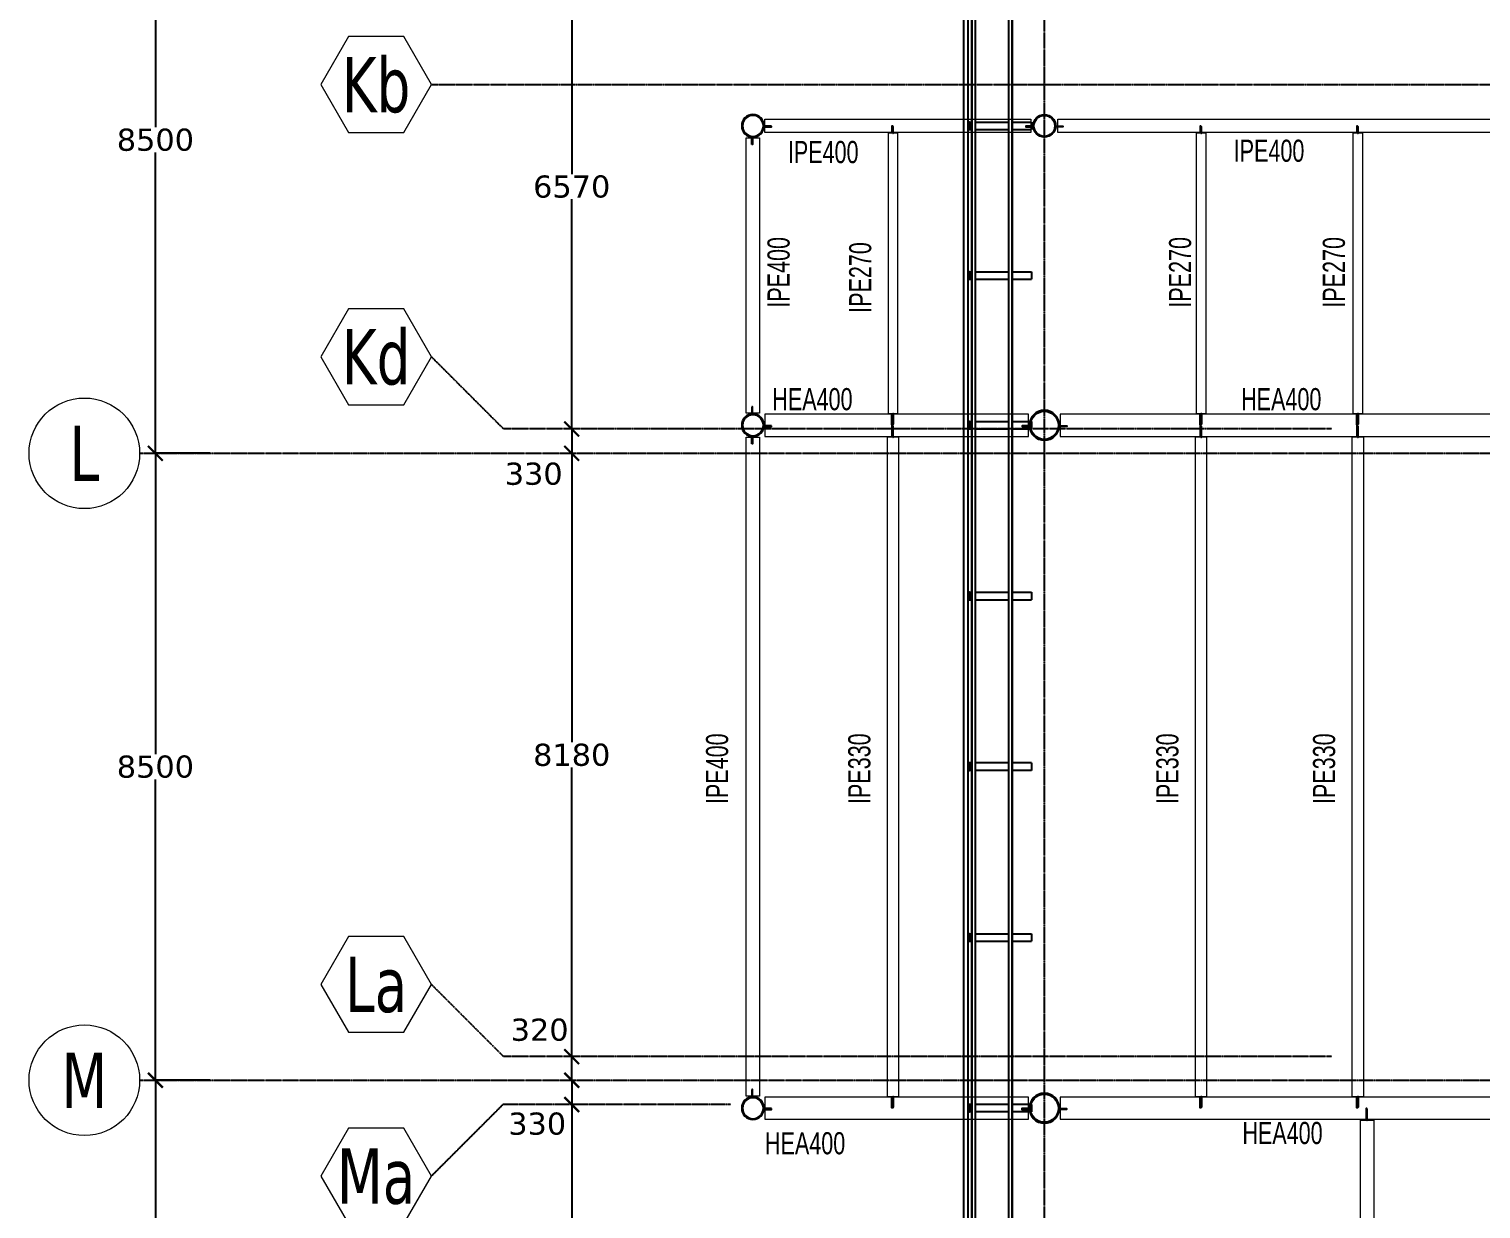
# Model space of a CAD drawing. Header units: millimetres. Extents: x -13767 to 81767, y -11242 to 31862.
# Drawn here: x -13767 to 5920, y 6755 to 22753 of the extents above; entities that cross this region are included whole.
import ezdxf
from ezdxf.enums import TextEntityAlignment as Align

# ---------------------------------------------------------------- set-up
doc = ezdxf.new("R2010")
doc.units = ezdxf.units.MM
doc.header["$LTSCALE"] = 0.95
doc.linetypes.add('DXK_LINE_DOT3', pattern=[5.918699999999999, 2.979, -0.9799, 0.9799, -0.9799])
for name, color, linetype, lineweight in [('0-1', 250, 'Continuous', 5), ('E_B_PLACA-1', 10, 'Continuous', 25), ('E_B_PLACA-2', 31, 'Continuous', 25), ('E_COLUMNAS-2', 1, 'Continuous', 25), ('E_TEXTO', 3, 'Continuous', 9), ('E_VIGAS-1', 6, 'Continuous', 25), ('E_VIGAS-2', 10, 'Continuous', 25), ('HCB_EJES', 1, 'DXK_LINE_DOT3', 9), ('HCB_VIGAS', 4, 'Continuous', 15)]:
    doc.layers.add(name, color=color, linetype=linetype, lineweight=lineweight)
for name, color, linetype in [('COTAS', 8, 'Continuous'), ('HCB-EJES', 1, 'Continuous'), ('HCB-ROTULOS', 2, 'Continuous'), ('P-PLATINA', 6, 'Continuous')]:
    doc.layers.add(name, color=color, linetype=linetype)
doc.styles.add('Arial Narrow_2', font='', dxfattribs={"width": 0.85, "height": 0.2999999999999996})
doc.styles.add('VERDANA', font='verdana.ttf')
doc.styles.get('Arial Narrow_2').set_extended_font_data('Arial Narrow')
doc.dimstyles.new('1.125', dxfattribs={"dimscale": 0, "dimtxt": 300, "dimasz": 200, "dimexe": 4, "dimexo": 4, "dimgap": 15, "dimtad": 0, "dimdec": 0, "dimzin": 4, "dimdsep": 46, "dimtxsty": 'VERDANA', "dimblk": 'ARCHTICK', "dimcen": -10, "dimclrd": 256, "dimclrt": 3, "dimadec": 0, "dimazin": 0, "dimtfac": 1, "dimtdec": 0, "dimtmove": 2, "dimatfit": 0, "dimldrblk": 'OBLIQUE', "dimfxl": 0.05, "dimtolj": 1, "dimtzin": 0, "dimarcsym": 0})

# ---------------------------------------------------------------- blocks, each defined once
blk = doc.blocks.new('EST_SFM_VIGA-METALICA-SECCION-C - EST_SFM_VIGA-METALICA-UPN160-1608507-_26_00m_N_E_-NIVEL-7 DOC')
at = {"layer": 'E_VIGAS-1'}
for p, q in [((14.5275185193736, 0.0471000000000002), (-14.39431929347185, 0.0471000000000002)), ((-14.39890507990811, -0.01789999999999979), (14.53210430581119, -0.01789999999999979))]:
    blk.add_line(p, q, dxfattribs=at)
blk = doc.blocks.new('EST_SFM_VIGA-METALICA-SECCION-C - EST_SFM_VIGA-METALICA-UPN100-1529678-_26_00m_N_E_-NIVEL-7 DOC')
at = {"layer": 'E_VIGAS-2'}
for p, q in [((13.3740918591338, 0.01789999999999978), (-13.42248402160992, 0.01789999999999978)), ((-13.50423503517393, -0.03210000000000023), (13.4558428726978, -0.03210000000000023))]:
    blk.add_line(p, q, dxfattribs=at)
blk = doc.blocks.new('DCTIB_CNI_EST_MOD-1A-FAC_0001_rvt-1-_26_00m_N_E_-NIVEL-7 DOC')
at = {"layer": 'E_B_PLACA-1'}
for p, q in [((-75.1474631419417, 138.994870851139), (-75.14746314194166, 167.8299693295482)), ((-74.5974458537257, 166.8107080307156), (-74.59744585372566, 140.0141321499718))]:
    blk.add_line(p, q, dxfattribs=at)
at = {"layer": 'E_B_PLACA-2'}
for p, q in [((-75.14746314194166, 167.8299693295482), (-75.1474631419417, 138.994870851139)), ((-74.59744585372566, 140.0141321499718), (-74.5974458537257, 166.8107080307156))]:
    blk.add_line(p, q, dxfattribs=at)
at = {"layer": 'E_VIGAS-1'}
for p, q in [((-75.1766051160867, 162.152486097634), (-75.19539675311844, 162.152486097634)), ((-75.19539675311844, 162.052486097634), (-75.1766051160867, 162.052486097634)), ((-75.19533844603647, 162.105286097634), (-75.18149675311845, 162.105286097634)), ((-75.18149675311845, 162.099686097634), (-75.19533844603646, 162.099686097634)), ((-75.18149675311852, 162.1052860976341), (-75.1763825390562, 162.1052860976341)), ((-75.17646347615823, 162.0996860976341), (-75.18149675311852, 162.0996860976341)), ((-75.18132876977934, 162.105286097634), (-75.17630702160608, 162.105286097634)), ((-75.17636611611667, 162.099686097634), (-75.18132876977934, 162.099686097634)), ((-75.17651759707125, 162.105286097634), (-75.18131159429441, 162.105286097634)), ((-75.18131159429441, 162.099686097634), (-75.17651759707125, 162.099686097634)), ((-75.1766051160867, 162.115086097634), (-75.1766051160867, 162.152486097634)), ((-75.1766051160867, 162.152486097634), (-75.17539675311845, 162.152486097634)), ((-75.1766051160867, 162.052486097634), (-75.1766051160867, 162.089886097634)), ((-75.17539675311845, 162.052486097634), (-75.1766051160867, 162.052486097634)), ((-75.17539675311852, 162.0524860976341), (-75.17539675311852, 162.1524860976341)), ((-75.17539675311845, 162.152486097634), (-75.14746314194167, 162.152486097634)), ((-75.17539675311845, 162.152486097634), (-75.17539675311845, 162.0524860976339)), ((-75.17539675311845, 162.052486097634), (-75.14746314194167, 162.052486097634)), ((-74.59744585372569, 162.152486097634), (-74.33491528286116, 162.152486097634)), ((-74.59744585372569, 162.052486097634), (-74.33491528286116, 162.052486097634)), ((-74.33491528286116, 162.152486097634), (-74.33491528286116, 162.052486097634)), ((-75.1766051160867, 160.12251910128), (-75.19539675311844, 160.12251910128)), ((-75.19533844603647, 160.0753191012801), (-75.18149675311845, 160.0753191012801)), ((-75.18149675311845, 160.06971910128), (-75.19533844603646, 160.06971910128)), ((-75.18149675311852, 160.0753191012802), (-75.1763825390562, 160.0753191012802)), ((-75.17646347615823, 160.0697191012802), (-75.18149675311852, 160.0697191012802)), ((-75.18132876977934, 160.0753191012801), (-75.17630702160608, 160.0753191012801)), ((-75.17636611611667, 160.06971910128), (-75.18132876977934, 160.06971910128)), ((-75.17651759707125, 160.0753191012801), (-75.18131159429441, 160.0753191012801)), ((-75.18131159429441, 160.06971910128), (-75.17651759707125, 160.06971910128)), ((-75.1766051160867, 160.0851191012801), (-75.1766051160867, 160.1225191012801)), ((-75.1766051160867, 160.12251910128), (-75.17539675311845, 160.12251910128)), ((-75.1766051160867, 160.0225191012801), (-75.1766051160867, 160.0599191012801)), ((-75.17539675311852, 160.0225191012802), (-75.17539675311852, 160.1225191012802)), ((-75.17539675311845, 160.12251910128), (-75.14746314194167, 160.12251910128)), ((-75.17539675311845, 160.12251910128), (-75.17539675311845, 160.02251910128)), ((-74.59744585372567, 160.12251910128), (-74.33714704246498, 160.12251910128)), ((-74.33714704246498, 160.12251910128), (-74.33714704246498, 160.0225191012801)), ((-75.19539675311844, 160.0225191012801), (-75.1766051160867, 160.0225191012801)), ((-75.17539675311845, 160.0225191012801), (-75.1766051160867, 160.0225191012801)), ((-75.17539675311845, 160.0225191012801), (-75.14746314194167, 160.0225191012801)), ((-74.59744585372567, 160.0225191012801), (-74.33714704246498, 160.0225191012801)), ((-75.1766051160867, 158.0925521049241), (-75.19539675311844, 158.0925521049241)), ((-75.1766051160867, 158.0551521049241), (-75.1766051160867, 158.0925521049242)), ((-75.1766051160867, 158.0925521049241), (-75.17539675311845, 158.0925521049241)), ((-75.17539675311852, 157.9925521049243), (-75.17539675311852, 158.0925521049243)), ((-75.17539675311845, 158.0925521049241), (-75.14746314194167, 158.0925521049241)), ((-75.17539675311845, 158.0925521049241), (-75.17539675311845, 157.9925521049241)), ((-74.59744585372567, 158.0925521049241), (-74.33709733180588, 158.0925521049241)), ((-74.33709733180588, 158.0925521049241), (-74.33709733180588, 157.9925521049241)), ((-75.19539675311844, 157.9925521049241), (-75.1766051160867, 157.9925521049241)), ((-75.19533844603647, 158.0453521049241), (-75.18149675311845, 158.0453521049241)), ((-75.18149675311845, 158.0397521049241), (-75.19533844603646, 158.0397521049241)), ((-75.18149675311852, 158.0453521049243), (-75.1763825390562, 158.0453521049243)), ((-75.17646347615823, 158.0397521049243), (-75.18149675311852, 158.0397521049243)), ((-75.18132876977934, 158.0453521049241), (-75.17630702160608, 158.0453521049241)), ((-75.17636611611667, 158.0397521049241), (-75.18132876977934, 158.0397521049241)), ((-75.17651759707124, 158.0453521049241), (-75.18131159429441, 158.0453521049241)), ((-75.18131159429441, 158.0397521049241), (-75.17651759707125, 158.0397521049241)), ((-75.1766051160867, 157.9925521049241), (-75.1766051160867, 158.0299521049241)), ((-75.17539675311845, 157.9925521049241), (-75.1766051160867, 157.9925521049241)), ((-75.17539675311845, 157.9925521049241), (-75.14746314194167, 157.9925521049241)), ((-74.59744585372567, 157.9925521049241), (-74.33709733180588, 157.9925521049241)), ((-75.1766051160867, 155.778149025755), (-75.19539675311844, 155.778149025755)), ((-75.19533844603646, 155.730949025755), (-75.18149675311845, 155.730949025755)), ((-75.18149675311852, 155.7309490257551), (-75.1763825390562, 155.7309490257551)), ((-75.18132876977934, 155.730949025755), (-75.17630702160608, 155.730949025755)), ((-75.17651759707125, 155.730949025755), (-75.18131159429441, 155.730949025755)), ((-75.1766051160867, 155.740749025755), (-75.1766051160867, 155.778149025755)), ((-75.1766051160867, 155.778149025755), (-75.17539675311845, 155.778149025755)), ((-75.17539675311852, 155.6781490257551), (-75.17539675311852, 155.7781490257551)), ((-75.17539675311845, 155.778149025755), (-75.14746314194169, 155.778149025755)), ((-75.17539675311845, 155.778149025755), (-75.17539675311845, 155.678149025755)), ((-74.59744585372567, 155.778149025755), (-74.33714704246492, 155.778149025755)), ((-74.33714704246492, 155.778149025755), (-74.33714704246492, 155.678149025755)), ((-75.19539675311844, 155.678149025755), (-75.1766051160867, 155.678149025755)), ((-75.18149675311845, 155.725349025755), (-75.19533844603646, 155.725349025755)), ((-75.17646347615823, 155.7253490257552), (-75.18149675311852, 155.7253490257552)), ((-75.17636611611667, 155.725349025755), (-75.18132876977934, 155.725349025755)), ((-75.18131159429441, 155.725349025755), (-75.17651759707124, 155.725349025755)), ((-75.1766051160867, 155.678149025755), (-75.1766051160867, 155.715549025755)), ((-75.17539675311845, 155.678149025755), (-75.1766051160867, 155.678149025755)), ((-75.17539675311845, 155.678149025755), (-75.14746314194169, 155.678149025755)), ((-74.59744585372567, 155.678149025755), (-74.33714704246492, 155.678149025755)), ((-75.1766051160867, 153.4637459465837), (-75.19539675311844, 153.4637459465837)), ((-75.19533844603646, 153.4165459465837), (-75.18149675311845, 153.4165459465837)), ((-75.18149675311845, 153.4109459465837), (-75.19533844603647, 153.4109459465837)), ((-75.18149675311852, 153.4165459465839), (-75.1763825390562, 153.4165459465839)), ((-75.17646347615823, 153.4109459465839), (-75.18149675311852, 153.4109459465839)), ((-75.18132876977934, 153.4165459465837), (-75.17630702160608, 153.4165459465837)), ((-75.17636611611667, 153.4109459465837), (-75.18132876977934, 153.4109459465837)), ((-75.17651759707125, 153.4165459465837), (-75.18131159429441, 153.4165459465837)), ((-75.18131159429441, 153.4109459465837), (-75.17651759707125, 153.4109459465837)), ((-75.1766051160867, 153.4637459465837), (-75.17539675311845, 153.4637459465837)), ((-75.1766051160867, 153.4263459465837), (-75.1766051160867, 153.4637459465837)), ((-75.1766051160867, 153.3637459465837), (-75.1766051160867, 153.4011459465837)), ((-75.17539675311852, 153.3637459465839), (-75.17539675311852, 153.4637459465839)), ((-75.17539675311845, 153.4637459465837), (-75.17539675311845, 153.3637459465837)), ((-75.14746314194169, 153.4637459465837), (-75.17539675311845, 153.4637459465837)), ((-74.33491528285722, 153.4637459465837), (-74.59744585372567, 153.4637459465837)), ((-74.33491528285722, 153.4637459465837), (-74.33491528285722, 153.3637459465837)), ((-75.19539675311844, 153.3637459465837), (-75.1766051160867, 153.3637459465837)), ((-75.17539675311845, 153.3637459465837), (-75.1766051160867, 153.3637459465837)), ((-75.14746314194169, 153.3637459465837), (-75.17539675311845, 153.3637459465837)), ((-74.33491528285722, 153.3637459465837), (-74.59744585372566, 153.3637459465837)), ((-75.1766051160867, 151.1493428674135), (-75.19539675311844, 151.1493428674135)), ((-75.19539675311844, 151.0493428674135), (-75.1766051160867, 151.0493428674135)), ((-75.19533844603647, 151.1021428674135), (-75.18149675311845, 151.1021428674135)), ((-75.18149675311845, 151.0965428674135), (-75.19533844603646, 151.0965428674135)), ((-75.18149675311852, 151.1021428674137), (-75.17646347615823, 151.1021428674137)), ((-75.1763825390562, 151.0965428674137), (-75.18149675311852, 151.0965428674137)), ((-75.18132876977934, 151.1021428674135), (-75.17636611611667, 151.1021428674135)), ((-75.17630702160608, 151.0965428674135), (-75.18132876977934, 151.0965428674135)), ((-75.17651759707125, 151.1021428674135), (-75.18131159429441, 151.1021428674135)), ((-75.18131159429441, 151.0965428674135), (-75.17651759707124, 151.0965428674135)), ((-75.1766051160867, 151.1119428674135), (-75.1766051160867, 151.1493428674135)), ((-75.1766051160867, 151.1493428674135), (-75.17539675311845, 151.1493428674135)), ((-75.1766051160867, 151.0493428674135), (-75.1766051160867, 151.0867428674135)), ((-75.17539675311845, 151.0493428674135), (-75.1766051160867, 151.0493428674135)), ((-75.17539675311852, 151.0493428674137), (-75.17539675311852, 151.1493428674137)), ((-75.17539675311845, 151.1493428674135), (-75.14746314194169, 151.1493428674135)), ((-75.17539675311845, 151.1493428674135), (-75.17539675311845, 151.0493428674135)), ((-75.17539675311845, 151.0493428674135), (-75.14746314194169, 151.0493428674135)), ((-74.59744585372566, 151.1493428674135), (-74.33714704246493, 151.1493428674135)), ((-74.59744585372566, 151.0493428674135), (-74.33714704246493, 151.0493428674135)), ((-74.33714704246492, 151.1493428674135), (-74.33714704246492, 151.0493428674135)), ((-75.1766051160867, 148.8349397882434), (-75.19539675311843, 148.8349397882434)), ((-75.19539675311843, 148.7349397882433), (-75.1766051160867, 148.7349397882433)), ((-75.19533844603646, 148.7877397882434), (-75.18149675311845, 148.7877397882434)), ((-75.18149675311845, 148.7821397882433), (-75.19533844603647, 148.7821397882433)), ((-75.18149675311852, 148.7877397882435), (-75.17646347615823, 148.7877397882435)), ((-75.1763825390562, 148.7821397882435), (-75.18149675311852, 148.7821397882435)), ((-75.18132876977934, 148.7877397882434), (-75.17636611611667, 148.7877397882434)), ((-75.17630702160608, 148.7821397882433), (-75.18132876977934, 148.7821397882433)), ((-75.17651759707125, 148.7877397882434), (-75.18131159429441, 148.7877397882434)), ((-75.18131159429441, 148.7821397882433), (-75.17651759707125, 148.7821397882433)), ((-75.1766051160867, 148.8349397882434), (-75.17539675311845, 148.8349397882434)), ((-75.1766051160867, 148.7975397882434), (-75.1766051160867, 148.8349397882434)), ((-75.1766051160867, 148.7349397882434), (-75.1766051160867, 148.7723397882434)), ((-75.17539675311845, 148.7349397882433), (-75.1766051160867, 148.7349397882433)), ((-75.17539675311852, 148.7349397882435), (-75.17539675311852, 148.8349397882435)), ((-75.17539675311845, 148.8349397882433), (-75.17539675311845, 148.7349397882433)), ((-75.14746314194169, 148.8349397882434), (-75.17539675311845, 148.8349397882434)), ((-75.14746314194169, 148.7349397882433), (-75.17539675311845, 148.7349397882433)), ((-74.3349152828613, 148.8349397882434), (-74.59744585372566, 148.8349397882434)), ((-74.3349152828613, 148.7349397882433), (-74.59744585372566, 148.7349397882433)), ((-74.3349152828613, 148.8349397882434), (-74.3349152828613, 148.7349397882433))]:
    blk.add_line(p, q, dxfattribs=at)
for points, knots in [([(-75.18149675311845, 162.105286097634), (-75.18102146692091, 162.105286097634), (-75.18013525759302, 162.1054068239137), (-75.17898190482425, 162.1060103789258), (-75.178055897214, 162.1070781827214), (-75.1774257116609, 162.108477861166), (-75.17708444483297, 162.1098055900997), (-75.1768986187004, 162.1108287391172), (-75.17668076223599, 162.1124410474996), (-75.17660250432088, 162.1139078632068), (-75.1766051160867, 162.1150860976339)], [0, 0, 0, 0, 0.1428571428571428, 0.2857142857142857, 0.4285714285714285, 0.5714285714285714, 0.6785714285714286, 0.7321428571428572, 0.7857142857142857, 1, 1, 1, 1]), ([(-75.1766051160867, 162.089886097634), (-75.17660337806655, 162.0906719842417), (-75.17665994961662, 162.0922384705126), (-75.17691329435729, 162.094446062674), (-75.17737009258053, 162.0963686218285), (-75.17817026143287, 162.0981516709885), (-75.17949483848112, 162.0994159138845), (-75.18078578133183, 162.099686097634), (-75.18149675311847, 162.099686097634)], [0, 0, 0, 0, 0.1428571428571428, 0.2857142857142857, 0.4285714285714285, 0.5714285714285714, 0.7857142857142857, 1, 1, 1, 1]), ([(-75.18149675311845, 160.0753191012801), (-75.18102146692091, 160.0753191012801), (-75.18013525759302, 160.0754398275598), (-75.17898190482424, 160.0760433825719), (-75.17805589721401, 160.0771111863675), (-75.17742571166087, 160.0785108648121), (-75.17708444483299, 160.0798385937459), (-75.1768986187004, 160.0808617427633), (-75.176680762236, 160.0824740511457), (-75.17660250432088, 160.083940866853), (-75.17660511608669, 160.0851191012801)], [0, 0, 0, 0, 0.1428571428571428, 0.2857142857142857, 0.4285714285714285, 0.5714285714285714, 0.6785714285714286, 0.7321428571428572, 0.7857142857142857, 1, 1, 1, 1]), ([(-75.1766051160867, 160.05991910128), (-75.17660337806653, 160.0607049878878), (-75.1766599496166, 160.0622714741586), (-75.17691329435729, 160.0644790663202), (-75.1773700925805, 160.0664016254747), (-75.1781702614329, 160.0681846746345), (-75.17949483848099, 160.0694489175304), (-75.18078578133186, 160.0697191012801), (-75.18149675311845, 160.06971910128)], [0, 0, 0, 0, 0.1428571428571428, 0.2857142857142857, 0.4285714285714285, 0.5714285714285714, 0.7857142857142857, 1, 1, 1, 1]), ([(-75.18149675311845, 158.0453521049241), (-75.18102146692091, 158.0453521049241), (-75.18013525759302, 158.0454728312039), (-75.17898190482424, 158.046076386216), (-75.17805589721401, 158.0471441900115), (-75.17742571166087, 158.0485438684563), (-75.17708444483299, 158.0498715973899), (-75.1768986187004, 158.0508947464074), (-75.176680762236, 158.0525070547898), (-75.17660250432088, 158.053973870497), (-75.17660511608669, 158.0551521049241)], [0, 0, 0, 0, 0.1428571428571428, 0.2857142857142857, 0.4285714285714285, 0.5714285714285714, 0.6785714285714286, 0.7321428571428572, 0.7857142857142857, 1, 1, 1, 1]), ([(-75.1766051160867, 158.0299521049241), (-75.17660337806653, 158.0307379915318), (-75.17665994961662, 158.0323044778027), (-75.17691329435729, 158.0345120699642), (-75.1773700925805, 158.0364346291187), (-75.17817026143288, 158.0382176782787), (-75.17949483848105, 158.0394819211745), (-75.18078578133188, 158.0397521049242), (-75.18149675311845, 158.0397521049241)], [0, 0, 0, 0, 0.1428571428571428, 0.2857142857142857, 0.4285714285714285, 0.5714285714285714, 0.7857142857142857, 1, 1, 1, 1]), ([(-75.18149675311845, 155.730949025755), (-75.18102146692091, 155.730949025755), (-75.180135257593, 155.7310697520347), (-75.17898190482427, 155.7316733070468), (-75.178055897214, 155.7327411108423), (-75.1774257116609, 155.7341407892871), (-75.177084444833, 155.7354685182208), (-75.1768986187004, 155.7364916672382), (-75.17668076223597, 155.7381039756204), (-75.17660250432067, 155.7395707913278), (-75.17660511608669, 155.740749025755)], [0, 0, 0, 0, 0.1428571428571428, 0.2857142857142857, 0.4285714285714285, 0.5714285714285714, 0.6785714285714286, 0.7321428571428572, 0.7857142857142857, 1, 1, 1, 1]), ([(-75.1766051160867, 155.715549025755), (-75.17660337806653, 155.7163349123627), (-75.1766599496166, 155.7179013986336), (-75.17691329435729, 155.720108990795), (-75.1773700925805, 155.7220315499496), (-75.1781702614329, 155.7238145991095), (-75.17949483848109, 155.7250788420053), (-75.18078578133186, 155.725349025755), (-75.18149675311845, 155.725349025755)], [0, 0, 0, 0, 0.1428571428571428, 0.2857142857142857, 0.4285714285714285, 0.5714285714285714, 0.7857142857142857, 1, 1, 1, 1]), ([(-75.18149675311845, 153.4165459465837), (-75.18102277192739, 153.4165459465837), (-75.18013836752299, 153.4166658519846), (-75.1789840251635, 153.4172683933612), (-75.17805717610945, 153.4183358485305), (-75.177426383755, 153.4197356423069), (-75.17708484128927, 153.421063598854), (-75.17689886271656, 153.4220869996811), (-75.17668083310576, 153.4236996992607), (-75.17660250905651, 153.4251671166719), (-75.1766051160867, 153.4263459465837)], [0, 0, 0, 0, 0.1428571428571428, 0.2857142857142857, 0.4285714285714285, 0.5714285714285714, 0.6785714285714286, 0.7321428571428572, 0.7857142857142857, 1, 1, 1, 1]), ([(-75.1766051160867, 153.4011459465837), (-75.17660337490932, 153.4019314362019), (-75.1766598928702, 153.403497204082), (-75.17691304323968, 153.4057042295132), (-75.1773694495937, 153.4076264050689), (-75.17816897988807, 153.4094093260878), (-75.1794916422925, 153.4106741373152), (-75.18078382382213, 153.4109459465837), (-75.18149675311845, 153.4109459465837)], [0, 0, 0, 0, 0.1428571428571428, 0.2857142857142857, 0.4285714285714285, 0.5714285714285714, 0.7857142857142857, 1, 1, 1, 1]), ([(-75.18149675311845, 151.1021428674135), (-75.18102146692091, 151.1021428674135), (-75.18013525759302, 151.1022635936933), (-75.17898190482425, 151.1028671487053), (-75.17805589721402, 151.1039349525008), (-75.17742571166087, 151.1053346309455), (-75.17708444483299, 151.1066623598794), (-75.1768986187004, 151.1076855088968), (-75.17668076223595, 151.1092978172791), (-75.17660250432085, 151.1107646329865), (-75.1766051160867, 151.1119428674135)], [0, 0, 0, 0, 0.1428571428571428, 0.2857142857142857, 0.4285714285714285, 0.5714285714285714, 0.6785714285714286, 0.7321428571428572, 0.7857142857142857, 1, 1, 1, 1]), ([(-75.1766051160867, 151.0867428674135), (-75.17660337806653, 151.0875287540213), (-75.1766599496166, 151.0890952402922), (-75.17691329435729, 151.0913028324536), (-75.17737009258052, 151.0932253916082), (-75.17817026143288, 151.095008440768), (-75.17949483848106, 151.096272683664), (-75.18078578133186, 151.0965428674135), (-75.18149675311847, 151.0965428674135)], [0, 0, 0, 0, 0.1428571428571428, 0.2857142857142857, 0.4285714285714285, 0.5714285714285714, 0.7857142857142857, 1, 1, 1, 1]), ([(-75.18149675311845, 148.7877397882434), (-75.1810227719274, 148.7877397882434), (-75.18013836752301, 148.7878596936443), (-75.17898402516347, 148.7884622350207), (-75.17805717610943, 148.7895296901902), (-75.177426383755, 148.7909294839666), (-75.17708484128923, 148.7922574405137), (-75.17689886271653, 148.7932808413408), (-75.17668083310576, 148.7948935409204), (-75.17660250905651, 148.7963609583314), (-75.1766051160867, 148.7975397882433)], [0, 0, 0, 0, 0.1428571428571428, 0.2857142857142857, 0.4285714285714285, 0.5714285714285714, 0.6785714285714286, 0.7321428571428572, 0.7857142857142857, 1, 1, 1, 1]), ([(-75.1766051160867, 148.7723397882434), (-75.17660337490932, 148.7731252778615), (-75.17665989287023, 148.7746910457417), (-75.17691304323968, 148.7768980711729), (-75.17736944959374, 148.7788202467285), (-75.178168979888, 148.7806031677474), (-75.17949164229248, 148.7818679789749), (-75.18078382382211, 148.7821397882434), (-75.18149675311847, 148.7821397882433)], [0, 0, 0, 0, 0.1428571428571428, 0.2857142857142857, 0.4285714285714285, 0.5714285714285714, 0.7857142857142857, 1, 1, 1, 1])]:
    blk.add_open_spline(points, degree=3, knots=knots, dxfattribs=at)
at = {"layer": 'E_VIGAS-2'}
for p, q in [((-75.14746314194166, 167.8299481567214), (-75.1474631419417, 138.9950967763588)), ((-75.0974631419417, 138.995266958415), (-75.09746314194166, 167.8295732222722)), ((-75.09746314194166, 162.152486097634), (-74.64744585372569, 162.152486097634)), ((-75.09746314194166, 162.052486097634), (-74.64744585372569, 162.052486097634)), ((-75.09746314194167, 160.12251910128), (-74.64744585372567, 160.12251910128)), ((-75.09746314194167, 160.0225191012801), (-74.64744585372567, 160.0225191012801)), ((-75.09746314194167, 158.0925521049241), (-74.64744585372567, 158.0925521049241)), ((-75.09746314194167, 157.9925521049241), (-74.64744585372567, 157.9925521049241)), ((-75.09746314194169, 155.778149025755), (-74.64744585372567, 155.778149025755)), ((-75.09746314194169, 155.678149025755), (-74.64744585372567, 155.678149025755)), ((-74.64744585372567, 153.4637459465837), (-75.09746314194169, 153.4637459465837)), ((-74.64744585372567, 153.3637459465837), (-75.09746314194169, 153.3637459465837)), ((-75.09746314194169, 151.1493428674135), (-74.64744585372567, 151.1493428674135)), ((-75.09746314194169, 151.0493428674135), (-74.64744585372567, 151.0493428674135)), ((-74.64744585372566, 148.8349397882434), (-75.09746314194169, 148.8349397882434)), ((-74.64744585372566, 148.7349397882433), (-75.09746314194169, 148.7349397882433))]:
    blk.add_line(p, q, dxfattribs=at)
at = {"layer": 'E_VIGAS-1'}
for name, p, rotation in [('EST_SFM_VIGA-METALICA-SECCION-C - EST_SFM_VIGA-METALICA-UPN160-1608507-_26_00m_N_E_-NIVEL-7 DOC', (-75.24249675311846, 153.4790197032945), 270), ('EST_SFM_VIGA-METALICA-SECCION-C - EST_SFM_VIGA-METALICA-UPN100-1529678-_26_00m_N_E_-NIVEL-7 DOC', (-74.61534585372567, 153.3882240091057), 270.0000000000001)]:
    blk.add_blockref(name, p, dxfattribs=dict(at, rotation=rotation))
blk = doc.blocks.new('_ArchTick')
at = {"color": 0, "linetype": 'ByBlock', "const_width": 0.15}
blk.add_lwpolyline([(-0.5, -0.5), (0.5, 0.5)], dxfattribs=at)
blk = doc.blocks.new('*D76')
at = {"layer": 'COTAS', "lineweight": -2, "transparency": 16777216}
for p, q in [((-6408.762801939984, 8170.038294390451), (-6408.762801939983, 5056.183623314862)), ((-6408.762801939982, 1600.038303298516), (-6408.762801939983, 4713.892974374106))]:
    blk.add_line(p, q, dxfattribs=at)
at = {"layer": 'COTAS', "color": 0, "lineweight": -2, "transparency": 16777216}
blk.add_line((-5399.298353546335, 1600.038303298516), (-6412.762801939982, 1600.038303298516), dxfattribs=at)
at = {"layer": 'Defpoints', "color": 0, "transparency": 16777216}
for p in [(-6408.762801939958, 8170.038294390451), (-6408.762801939984, 8170.038294390451), (-5395.298353546335, 1600.038303298516)]:
    blk.add_point(p, dxfattribs=at)
at = {"layer": 'COTAS', "lineweight": -2, "transparency": 16777216, "xscale": 200, "yscale": 200, "zscale": 200}
for p, rotation in [((-6408.762801939984, 8170.038294390451), 90), ((-6408.762801939982, 1600.038303298516), 270)]:
    blk.add_blockref('_ArchTick', p, dxfattribs=dict(at, rotation=rotation))
at = {"layer": 'COTAS', "color": 3, "transparency": 16777216, "insert": (-6408.76280193998, 4885.038298844484), "char_height": 300, "attachment_point": 5, "rotation": 0.10000000000000002, "style": 'VERDANA'}
blk.add_mtext('\\A1;6570', dxfattribs=at)
blk = doc.blocks.new('_Oblique')
at = {"color": 0, "linetype": 'ByBlock', "lineweight": -2}
blk.add_line((-0.5, -0.5), (0.5, 0.5), dxfattribs=at)
blk = doc.blocks.new('*D77')
at = {"layer": 'COTAS', "lineweight": -2, "transparency": 16777216}
for p, q in [((-6408.762801939984, 17000.03829439052), (-6408.762801939983, 13081.88879119078)), ((-6408.762801939982, 8820.038294390451), (-6408.762801939983, 12738.18779759019))]:
    blk.add_line(p, q, dxfattribs=at)
at = {"layer": 'COTAS', "color": 0, "lineweight": -2, "transparency": 16777216}
blk.add_line((-6408.762801939985, 8820.038294390451), (-6412.762801939982, 8820.038294390451), dxfattribs=at)
at = {"layer": 'Defpoints', "color": 0, "transparency": 16777216}
for p in [(-6408.762801939954, 17000.03829439052), (-6408.762801939984, 17000.03829439052), (-6404.762801939985, 8820.038294390451)]:
    blk.add_point(p, dxfattribs=at)
at = {"layer": 'COTAS', "lineweight": -2, "transparency": 16777216, "xscale": 200, "yscale": 200, "zscale": 200}
for p, rotation in [((-6408.762801939984, 17000.03829439052), 90), ((-6408.762801939982, 8820.038294390451), 270)]:
    blk.add_blockref('_ArchTick', p, dxfattribs=dict(at, rotation=rotation))
at = {"layer": 'COTAS', "color": 3, "transparency": 16777216, "insert": (-6408.762801939977, 12910.03829439048), "char_height": 300, "attachment_point": 5, "rotation": 0.10000000000000002, "style": 'VERDANA'}
blk.add_mtext('\\A1;8180', dxfattribs=at)
blk = doc.blocks.new('*D78')
at = {"layer": 'COTAS', "color": 0, "lineweight": -2, "transparency": 16777216}
blk.add_line((-3761.935590614206, 23900.12233327139), (-6412.762801939984, 23900.12233327139), dxfattribs=at)
at = {"layer": 'COTAS', "lineweight": -2, "transparency": 16777216}
for p, q in [((-6408.762801939984, 23900.12233327139), (-6408.762801939983, 20786.22563830133)), ((-6408.762801939982, 17330.03829439052), (-6408.762801939983, 20443.93498936058))]:
    blk.add_line(p, q, dxfattribs=at)
at = {"layer": 'Defpoints', "color": 0, "transparency": 16777216}
for p in [(-6408.762801939984, 23900.12233327139), (-3757.935590614206, 23900.12233327139), (-6408.762801939958, 17330.03829439052)]:
    blk.add_point(p, dxfattribs=at)
at = {"layer": 'COTAS', "lineweight": -2, "transparency": 16777216, "xscale": 200, "yscale": 200, "zscale": 200}
for p, rotation in [((-6408.762801939984, 23900.12233327139), 90), ((-6408.762801939982, 17330.03829439052), 270)]:
    blk.add_blockref('_ArchTick', p, dxfattribs=dict(at, rotation=rotation))
at = {"layer": 'COTAS', "color": 3, "transparency": 16777216, "insert": (-6408.762801939975, 20615.08031383095), "char_height": 300, "attachment_point": 5, "rotation": 0.10000000000000002, "style": 'VERDANA'}
blk.add_mtext('\\A1;6570', dxfattribs=at)
blk = doc.blocks.new('*D88')
at = {"layer": 'COTAS', "lineweight": -2, "transparency": 16777216}
for p, q in [((-6408.762801939958, 8500.038294390422), (-6408.762801939958, 8700.038294390422)), ((-6408.762801939958, 8500.038294390422), (-6408.762801939958, 8170.038294390451)), ((-6408.762801939958, 8170.038294390451), (-6408.762801939958, 7970.038294390451))]:
    blk.add_line(p, q, dxfattribs=at)
at = {"layer": 'Defpoints', "color": 0, "transparency": 16777216}
for p in [(-6408.762801939954, 8500.038294390422), (-6408.762801939958, 8170.038294390451), (-6408.762801939958, 8170.038294390451)]:
    blk.add_point(p, dxfattribs=at)
at = {"layer": 'COTAS', "lineweight": -2, "transparency": 16777216, "xscale": 200, "yscale": 200, "zscale": 200}
for p, rotation in [((-6408.762801939958, 8500.038294390422), 270), ((-6408.762801939958, 8170.038294390451), 90)]:
    blk.add_blockref('_ArchTick', p, dxfattribs=dict(at, rotation=rotation))
at = {"layer": 'COTAS', "color": 3, "transparency": 16777216, "insert": (-6877.131998882996, 7908.972334018083), "char_height": 300, "attachment_point": 5, "rotation": 0.10000000000000002, "style": 'VERDANA'}
blk.add_mtext('\\A1;330', dxfattribs=at)
blk = doc.blocks.new('*D89')
at = {"layer": 'COTAS', "lineweight": -2, "transparency": 16777216}
for p, q in [((-6408.762801939976, 8820.038294390426), (-6408.762801939976, 9020.038294390426)), ((-6408.762801939976, 8500.038294390422), (-6408.762801939976, 8820.038294390426)), ((-6408.762801939976, 8500.038294390422), (-6408.762801939976, 8300.038294390422))]:
    blk.add_line(p, q, dxfattribs=at)
at = {"layer": 'Defpoints', "color": 0, "transparency": 16777216}
for p in [(-6408.762801939962, 8820.038294390426), (-6408.762801939976, 8820.038294390426), (-6408.762801939954, 8500.038294390422)]:
    blk.add_point(p, dxfattribs=at)
at = {"layer": 'COTAS', "lineweight": -2, "transparency": 16777216, "xscale": 200, "yscale": 200, "zscale": 200}
for p, rotation in [((-6408.762801939976, 8820.038294390426), 270), ((-6408.762801939976, 8500.038294390422), 90)]:
    blk.add_blockref('_ArchTick', p, dxfattribs=dict(at, rotation=rotation))
at = {"layer": 'COTAS', "color": 3, "transparency": 16777216, "insert": (-6843.673144761899, 9182.507593655955), "char_height": 300, "attachment_point": 5, "rotation": 0.10000000000000002, "style": 'VERDANA'}
blk.add_mtext('\\A1;320', dxfattribs=at)
blk = doc.blocks.new('*D94')
at = {"layer": 'COTAS', "lineweight": -2, "transparency": 16777216}
for p, q in [((-6408.762801939958, 17330.03829439052), (-6408.762801939958, 17530.03829439052)), ((-6408.762801939958, 17330.03829439052), (-6408.762801939958, 17000.03829439052)), ((-6408.762801939958, 17000.03829439052), (-6408.762801939958, 16800.03829439052))]:
    blk.add_line(p, q, dxfattribs=at)
at = {"layer": 'Defpoints', "color": 0, "transparency": 16777216}
for p in [(-6408.762801939958, 17330.03829439052), (-6408.762801939954, 17000.03829439052), (-6408.762801939958, 17000.03829439052)]:
    blk.add_point(p, dxfattribs=at)
at = {"layer": 'COTAS', "lineweight": -2, "transparency": 16777216, "xscale": 200, "yscale": 200, "zscale": 200}
for p, rotation in [((-6408.762801939958, 17330.03829439052), 270), ((-6408.762801939958, 17000.03829439052), 90)]:
    blk.add_blockref('_ArchTick', p, dxfattribs=dict(at, rotation=rotation))
at = {"layer": 'COTAS', "color": 3, "transparency": 16777216, "insert": (-6924.294692039042, 16721.06956924962), "char_height": 300, "attachment_point": 5, "rotation": 0.10000000000000002, "style": 'VERDANA'}
blk.add_mtext('\\A1;330', dxfattribs=at)
blk = doc.blocks.new('*D96')
at = {"layer": 'COTAS', "color": 0, "lineweight": -2, "transparency": 16777216}
for p, q in [((-11315.04604928791, 25500.03830361667), (-12058.09890962117, 25500.03830361667)), ((-11315.04604928803, 17000.03830361648), (-12058.09890962117, 17000.03830361648))]:
    blk.add_line(p, q, dxfattribs=at)
at = {"layer": 'COTAS', "lineweight": -2, "transparency": 16777216}
for p, q in [((-12054.09890962117, 25500.03830361667), (-12054.09890962117, 21421.88880041687)), ((-12054.09890962117, 17000.03830361648), (-12054.09890962117, 21078.18780681628))]:
    blk.add_line(p, q, dxfattribs=at)
at = {"layer": 'Defpoints', "color": 0, "transparency": 16777216}
for p in [(-12054.09890962117, 25500.03830361667), (-11311.04604928791, 25500.03830361667), (-11311.04604928803, 17000.03830361648)]:
    blk.add_point(p, dxfattribs=at)
at = {"layer": 'COTAS', "lineweight": -2, "transparency": 16777216, "xscale": 200, "yscale": 200, "zscale": 200}
for p, rotation in [((-12054.09890962117, 25500.03830361667), 90), ((-12054.09890962117, 17000.03830361648), 270)]:
    blk.add_blockref('_ArchTick', p, dxfattribs=dict(at, rotation=rotation))
at = {"layer": 'COTAS', "color": 3, "transparency": 16777216, "insert": (-12054.09890962117, 21250.03830361657), "char_height": 300, "attachment_point": 5, "rotation": 0.10000000000000002, "style": 'VERDANA'}
blk.add_mtext('\\A1;8500', dxfattribs=at)
blk = doc.blocks.new('*D97')
at = {"layer": 'COTAS', "color": 0, "lineweight": -2, "transparency": 16777216}
for p, q in [((-11315.04604928803, 17000.03830361648), (-12058.09890962118, 17000.03830361648)), ((-11315.04604928791, 8500.038303616308), (-12058.09890962117, 8500.038303616308))]:
    blk.add_line(p, q, dxfattribs=at)
at = {"layer": 'COTAS', "lineweight": -2, "transparency": 16777216}
for p, q in [((-12054.09890962118, 17000.03830361648), (-12054.09890962118, 12921.88880041669)), ((-12054.09890962117, 8500.038303616308), (-12054.09890962118, 12578.1878068161))]:
    blk.add_line(p, q, dxfattribs=at)
at = {"layer": 'Defpoints', "color": 0, "transparency": 16777216}
for p in [(-11311.04604928803, 17000.03830361648), (-12054.09890962117, 8500.038303616308), (-11311.04604928791, 8500.038303616308)]:
    blk.add_point(p, dxfattribs=at)
at = {"layer": 'COTAS', "lineweight": -2, "transparency": 16777216, "xscale": 200, "yscale": 200, "zscale": 200}
for p, rotation in [((-12054.09890962118, 17000.03830361648), 90), ((-12054.09890962117, 8500.038303616308), 270)]:
    blk.add_blockref('_ArchTick', p, dxfattribs=dict(at, rotation=rotation))
at = {"layer": 'COTAS', "color": 3, "transparency": 16777216, "insert": (-12054.09890962117, 12750.03830361639), "char_height": 300, "attachment_point": 5, "rotation": 0.10000000000000002, "style": 'VERDANA'}
blk.add_mtext('\\A1;8500', dxfattribs=at)
blk = doc.blocks.new('*D98')
at = {"layer": 'COTAS', "color": 0, "lineweight": -2, "transparency": 16777216}
for p, q in [((-11315.04604928791, 8500.038303616511), (-12058.09890962117, 8500.038303616511)), ((-11315.04604928803, 0.03830361632571958), (-12058.09890962117, 0.03830361632560009))]:
    blk.add_line(p, q, dxfattribs=at)
at = {"layer": 'COTAS', "lineweight": -2, "transparency": 16777216}
for p, q in [((-12054.09890962117, 8500.038303616511), (-12054.09890962117, 4421.888800416711)), ((-12054.09890962117, 0.03830361632560073), (-12054.09890962117, 4078.187806816124))]:
    blk.add_line(p, q, dxfattribs=at)
at = {"layer": 'Defpoints', "color": 0, "transparency": 16777216}
for p in [(-12054.09890962117, 8500.038303616511), (-11311.04604928791, 8500.038303616511), (-11311.04604928803, 0.03830361632572023)]:
    blk.add_point(p, dxfattribs=at)
at = {"layer": 'COTAS', "lineweight": -2, "transparency": 16777216, "xscale": 200, "yscale": 200, "zscale": 200}
for p, rotation in [((-12054.09890962117, 8500.038303616511), 90), ((-12054.09890962117, 0.03830361632560073), 270)]:
    blk.add_blockref('_ArchTick', p, dxfattribs=dict(at, rotation=rotation))
at = {"layer": 'COTAS', "color": 3, "transparency": 16777216, "insert": (-12054.09890962117, 4250.03830361642), "char_height": 300, "attachment_point": 5, "rotation": 0.10000000000000002, "style": 'VERDANA'}
blk.add_mtext('\\A1;8500', dxfattribs=at)

msp = doc.modelspace()

# ---------------------------------------------------------------- linework, layer by layer
at = {"layer": 'E_COLUMNAS-2'}
for points in [[(-4103.812718984238, 21440.08895531271, 0.9999999999999999), (-3799.012718984239, 21440.08895531271, 0.9999999999999999)], [(-3809.31271898424, 21440.08895531271, 0.9999999999999999), (-4093.512718984237, 21440.08895531271, 0.9999999999999999)], [(-4103.812718984238, 17380.12096989443, 0.9999999999999999), (-3799.012718984239, 17380.12096989443, 0.9999999999999999)], [(-3809.31271898424, 17380.12096989443, 0.9999999999999999), (-4093.512718984237, 17380.12096989443, 0.9999999999999999)], [(-202.9836726267476, 17380.14819113344, 0.003277129090935475), (-202.9836258119321, 17380.01194734263, 5965.775939350397)], [(-4103.812718984238, 8120.17160687604, 0.9999999999999999), (-3799.012718984239, 8120.17160687604, 0.9999999999999999)], [(-203.2626782031039, 8120.099881147678, 0.003277129090935475), (-203.2626313882884, 8119.963637356861, 5965.775939350397)], [(-3809.31271898424, 8120.17160687604, 0.9999999999999999), (-4093.512718984237, 8120.17160687604, 0.9999999999999999)]]:
    msp.add_lwpolyline(points, format="xyb", close=True, dxfattribs=at)
for centre, radius in [((0.2161024783854373, 21440.1383183313), 152.3999999999991), ((0.2161024783854373, 21440.1383183313), 142.0999999999983), ((0.2161024781598826, 17380.21971254643), 190.5000000000078), ((-0.06290309819814865, 8120.17140256066), 190.5000000000078)]:
    msp.add_circle(centre, radius, dxfattribs=at)
at = {"layer": 'HCB-EJES', "linetype": 'DXK_LINE_DOT3'}
for p, q in [((-0.06290309819814865, -3906.796989761297), (-0.06290309819814865, 29407.04706916558)), ((-8310.996201510035, 22000.03830361648), (76311.04288585237, 22000.0382943904)), ((-12267.16774734414, 17000.03797216884), (80267.21443168653, 17000.03842424241)), ((-12267.16774734408, 8500.038303616486), (80267.21443168647, 8500.038424244292))]:
    msp.add_line(p, q, dxfattribs=at)
for points in [[(3899.104168912552, 17330.03829439055), (-7331.958095833386, 17330.03830361647), (-8310.996201510035, 18309.07640929312)], [(3899.104168912494, 8820.038294390495), (-7331.958095833445, 8820.038303616413), (-8310.996201510035, 9799.076409293048)], [(-4250.062903098198, 8170.038294390437), (-7341.958095833445, 8170.038303616413), (-8310.996201510035, 7201.000197939778)]]:
    msp.add_lwpolyline(points, dxfattribs=at)
at = {"layer": 'HCB_EJES', "color": 40, "linetype": 'ByBlock', "true_color": 0xf8d731}
for points in [[(-9435.996201509977, 21350.51925077804), (-8685.996201509977, 21350.51925077804), (-8310.996201509977, 22000.03830361636), (-8685.996201509977, 22649.55735645472), (-9435.996201509977, 22649.55735645472), (-9810.996201509977, 22000.03830361636)], [(-9435.996201510035, 17659.5573564548), (-8685.996201510035, 17659.5573564548), (-8310.996201510035, 18309.07640929312), (-8685.996201510035, 18958.59546213148), (-9435.996201510035, 18958.59546213148), (-9810.996201510035, 18309.07640929312)], [(-9435.996201510094, 9149.55735645473), (-8685.996201510035, 9149.557356454716), (-8310.996201510035, 9799.076409293055), (-8685.996201510094, 10448.59546213138), (-9435.996201510094, 10448.59546213139), (-9810.996201510094, 9799.076409293055)], [(-9435.996201510094, 6551.481145101396), (-8685.996201510035, 6551.481145101381), (-8310.996201510035, 7201.00019793972), (-8685.996201510035, 7850.519250778052), (-9435.996201510035, 7850.519250778067), (-9810.996201510094, 7201.00019793972)]]:
    msp.add_lwpolyline(points, close=True, dxfattribs=at)
for centre in [(-13017.16774734408, 17000.03830361665), (-13017.16774734408, 8500.038303616406)]:
    msp.add_circle(centre, 750.0000000000178, dxfattribs=at)
at = {"layer": 'HCB_VIGAS'}
for points in [[(-3789.012718984239, 21350.08895531271), (-3789.012718984239, 21530.08895531271), (-184.9766578331455, 21530.1383183313), (-184.9766578331455, 21350.1383183313)], [(182.7991681228013, 21350.13831833139), (182.7991681228013, 21530.13831833139), (8600.210732875508, 21530.14177763547), (8600.210732875508, 21350.14177763559)], [(-4041.412718984238, 21277.68895531271), (-3861.412718984238, 21277.68895531271), (-3861.412718984238, 17542.52096989443), (-4041.412718984238, 17542.52096989443)], [(-2119.862288660775, 17540.17160686347), (-1984.862288660775, 17540.17160686347), (-1984.862288660775, 21340.13831833136), (-2119.862288660775, 21340.13831833136)], [(2057.523216977279, 17540.22161751302), (2192.523216977279, 17540.22161751302), (2192.523342161032, 21340.13831833142), (2057.523342161032, 21340.13831833142)], [(4182.523216971458, 17540.22161751302), (4317.523216971458, 17540.22161751302), (4317.523342155211, 21340.13831833142), (4182.523342155211, 21340.13831833142)], [(-3789.012718984239, 17230.12096989396), (-212.9838975218336, 17230.21966262052), (-212.9838975218336, 17530.21966262145), (-3789.012718984239, 17530.12096989489)], [(213.4161024781752, 17230.21966262084), (8490.023342172208, 17230.21966262083), (8490.023342172208, 17530.21966262176), (213.4161024781752, 17530.21966262177)], [(-4041.412718984238, 17217.72096989443), (-3861.412718984238, 17217.72096989443), (-3861.412718984238, 8282.571606876041), (-4041.412718984238, 8282.571606876041)], [(-2132.362085335924, 8280.182273494309), (-1972.362085335924, 8280.182273494309), (-1972.362695961809, 17220.18227346954), (-2132.362695961809, 17220.18227346954)], [(2045.023342160799, 8280.171606876069), (2205.023342160799, 8280.171606876069), (2205.022731534918, 17220.1716068513), (2045.022731534918, 17220.1716068513)], [(4170.023342155211, 8280.17160687601), (4330.023342155211, 8280.17160687601), (4330.02273152933, 17220.17160685124), (4170.02273152933, 17220.17160685124)], [(-3789.012718984239, 7970.171606875574), (-212.9838975218336, 7970.210644076407), (-212.9838975218336, 8270.210644077339), (-3789.012718984239, 8270.171606876505)], [(213.4161024781752, 7970.219662634052), (8490.236850786987, 7970.219662634041), (8490.236850786987, 8270.219662634972), (213.4161024781752, 8270.219662634983)], [(4285.687711345323, 7960.219662634045), (4465.687711345094, 7960.219662634045), (4465.687711345094, 1239.003432076395), (4285.687711345323, 1239.003432076395)]]:
    msp.add_lwpolyline(points, close=True, dxfattribs=at)
at = {"layer": 'P-PLATINA', "color": 8}
for points in [[(-3965.71271898136, 21188.06413114358), (-3965.712718981367, 21288.06413114358), (-3955.712718981367, 21288.06413114358), (-3955.71271898136, 21188.06413114358)], [(-3699.110591995417, 21435.81322760176), (-3799.110591995415, 21435.81322760176), (-3799.110591995415, 21425.81322760176), (-3699.110591995417, 21425.81322760176)], [(-2065.912275982297, 21350.13916429284), (-2055.912275982297, 21350.13916429284), (-2055.912288637704, 21435.96647758171), (-2065.912288637704, 21435.96647758171)], [(-2055.912288637706, 21340.13831833137), (-2048.812288683845, 21340.13831833135), (-2048.812288683843, 21425.96647758171), (-2055.912288637704, 21425.96647758172)], [(-152.0397296331994, 21435.81322760176), (-252.0397296331976, 21435.81322760176), (-252.0397296331976, 21425.81322760176), (-152.0397296331994, 21425.81322760176)], [(152.3064721651317, 21435.96647758177), (252.3064721651317, 21435.96647758177), (252.3064721651317, 21425.96647758177), (152.3064721651317, 21425.96647758177)], [(2111.473354839512, 21350.13916429289), (2121.473354839512, 21350.13916429289), (2121.473342184105, 21435.96647758177), (2111.473342184105, 21435.96647758177)], [(2121.473342184101, 21340.13831833142), (2128.573342137963, 21340.13831833141), (2128.573342137966, 21425.96647758177), (2121.473342184105, 21425.96647758178)], [(4236.473354833692, 21350.13916429289), (4246.473354833692, 21350.13916429289), (4246.473342178284, 21435.96647758177), (4236.473342178284, 21435.96647758177)], [(4246.47334217828, 21340.13831833142), (4253.573342132142, 21340.13831833141), (4253.573342132146, 21425.96647758177), (4246.473342178284, 21425.96647758178)], [(-3965.71271898136, 17632.14579406356), (-3965.712718981367, 17532.14579406356), (-3955.712718981367, 17532.14579406356), (-3955.71271898136, 17632.14579406356)], [(-2065.912150798544, 17530.16965197222), (-2055.912150798544, 17530.16965197222), (-2055.912163453952, 17385.66965197128), (-2065.912163453952, 17385.66965197128)], [(-2055.912163453953, 17540.17160686346), (-2048.812163500092, 17540.17160686347), (-2048.81216350009, 17395.66965197128), (-2055.912163453952, 17395.66965197128)], [(2111.473354839512, 17530.21966262177), (2121.473354839512, 17530.21966262177), (2121.473342184105, 17385.71966262083), (2111.473342184105, 17385.71966262083)], [(2121.473342184101, 17540.22161751301), (2128.573342137963, 17540.22161751302), (2128.573342137966, 17395.71966262084), (2121.473342184105, 17395.71966262082)], [(4236.473354833692, 17530.21966262177), (4246.473354833692, 17530.21966262177), (4246.473342178284, 17385.71966262083), (4236.473342178284, 17385.71966262083)], [(4246.47334217828, 17540.22161751301), (4253.573342132142, 17540.22161751302), (4253.573342132146, 17395.71966262084), (4246.473342178284, 17395.71966262082)], [(-3699.110591995417, 17374.71966262222), (-3799.110591995415, 17374.71966262222), (-3799.110591995415, 17364.71966262222), (-3699.110591995417, 17364.71966262222)], [(-2065.912150798544, 17230.16965197128), (-2055.912150798544, 17230.16965197128), (-2055.912163453952, 17374.66965197221), (-2065.912163453952, 17374.66965197221)], [(-2055.912163453953, 17220.16769708003), (-2048.812163500092, 17220.16769708002), (-2048.81216350009, 17364.66965197221), (-2055.912163453952, 17364.66965197222)], [(-202.9111021472472, 17374.71966262222), (-302.9111021472454, 17374.71966262222), (-302.9111021472454, 17364.71966262222), (-202.9111021472472, 17364.71966262222)], [(202.7852959508527, 17374.71966262222), (302.7852959508491, 17374.71966262222), (302.7852959508491, 17364.71966262222), (202.7852959508527, 17364.71966262222)], [(2111.473354839512, 17230.21966262082), (2121.473354839512, 17230.21966262082), (2121.473342184105, 17374.71966262176), (2111.473342184105, 17374.71966262176)], [(2121.473342184101, 17220.21770772958), (2128.573342137963, 17220.21770772957), (2128.573342137966, 17364.71966262176), (2121.473342184105, 17364.71966262177)], [(4236.473354833692, 17230.21966262082), (4246.473354833692, 17230.21966262082), (4246.473342178284, 17374.71966262176), (4236.473342178284, 17374.71966262176)], [(4246.47334217828, 17220.21770772958), (4253.573342132142, 17220.21770772957), (4253.573342132146, 17364.71966262176), (4246.473342178284, 17364.71966262177)], [(-3965.71271898136, 17128.0961457253), (-3965.712718981367, 17228.0961457253), (-3955.712718981367, 17228.0961457253), (-3955.71271898136, 17128.0961457253)], [(-3965.71271898136, 8372.493673504545), (-3965.712718981367, 8272.493673504545), (-3955.712718981367, 8272.493673504545), (-3955.71271898136, 8372.493673504545)], [(-2065.912072657213, 8270.134217724666), (-2055.912072657213, 8270.134217724666), (-2055.912085312621, 8125.634217723727), (-2065.912085312621, 8125.634217723727)], [(-2055.912085312622, 8280.136172615912), (-2048.812085358761, 8280.13617261592), (-2048.812085358759, 8135.634217723735), (-2055.912085312621, 8135.63421772372)], [(2111.473354839512, 8270.123551106426), (2121.473354839512, 8270.123551106426), (2121.473342184105, 8125.623551105487), (2111.473342184105, 8125.623551105487)], [(2121.473342184101, 8280.125505997672), (2128.573342137963, 8280.12550599768), (2128.573342137966, 8135.623551105495), (2121.473342184105, 8135.62355110548)], [(4236.473354833692, 8270.123551106426), (4246.473354833692, 8270.123551106426), (4246.473342178284, 8125.623551105487), (4236.473342178284, 8125.623551105487)], [(4246.47334217828, 8280.125505997672), (4253.573342132142, 8280.12550599768), (4253.573342132146, 8135.623551105495), (4246.473342178284, 8135.62355110548)], [(-3699.110591995417, 8114.710644078114), (-3799.110591995415, 8114.710644078121), (-3799.110591995415, 8104.710644078121), (-3699.110591995417, 8104.710644078114)], [(-203.1901077236034, 8114.671352636451), (-303.1901077236016, 8114.671352636458), (-303.1901077236016, 8104.671352636458), (-203.1901077236034, 8104.671352636451)], [(202.5062903744911, 8114.671352636451), (302.5062903744911, 8114.671352636458), (302.5062903744911, 8104.671352636458), (202.5062903744911, 8104.671352636451)], [(4362.137724023687, 7970.221617525294), (4372.137724023687, 7970.221617525294), (4372.137711368279, 8114.721617526233), (4362.137711368279, 8114.721617526233)], [(4372.137711368276, 7960.219662634048), (4379.237711322137, 7960.219662634041), (4379.237711322141, 8104.721617526226), (4372.137711368279, 8104.72161752624)]]:
    msp.add_lwpolyline(points, close=True, dxfattribs=at)

# ---------------------------------------------------------------- block references
at = {"layer": '0-1', "xscale": 999.9999999999933, "yscale": 999.9999999999933, "zscale": 999.9999999999933}
msp.add_blockref('DCTIB_CNI_EST_MOD-1A-FAC_0001_rvt-1-_26_00m_N_E_-NIVEL-7 DOC', (74162.12067397201, -140662.38177201), dxfattribs=at)

# ---------------------------------------------------------------- texts
at = {"layer": 'E_TEXTO', "char_height": 299.9999999999976, "attachment_point": 1, "style": 'Arial Narrow_2'}
for s, insert, width in [('IPE400', (-3477.717859391994, 21234.98225507952), 1206.13884374999), ('IPE400', (-3477.654956293796, 21234.94393674776), 1206.13884374999), ('IPE400', (2567.46500606538, 21252.62622725146), 1206.13884374999), ('IPE400', (2567.52790916358, 21252.5879089197), 1206.13884374999), ('HEA400', (-3688.461471124725, 17884.45285686358), 1359.461578124989), ('HEA400', (-3688.398568026527, 17884.41453853183), 1359.461578124989), ('HEA400', (2668.733865948918, 17884.45285686358), 1359.461578124989), ('HEA400', (2668.796769047118, 17884.41453853183), 1359.461578124989), ('HEA400', (2685.283608355385, 7934.538034591529), 1359.461578124989), ('HEA400', (2685.346511453585, 7934.499716259772), 1359.461578124989), ('HEA400', (-3787.593555374011, 7795.80646652143), 1359.461578124989), ('HEA400', (-3787.530652275813, 7795.768148189672), 1359.461578124989)]:
    msp.add_mtext(s, dxfattribs=dict(at, insert=insert, width=width))
at = {"layer": 'E_TEXTO', "char_height": 299.9999999999976, "width": 1206.13884374999, "attachment_point": 1, "rotation": 90, "style": 'Arial Narrow_2'}
for s, insert in [('IPE400', (-3754.519785407405, 18975.13256790125)), ('IPE400', (-3754.456882309207, 18975.09424956949)), ('IPE270', (1690.281688191986, 18975.13256790125)), ('IPE270', (1690.344591290186, 18975.09424956949)), ('IPE270', (3775.281688186398, 18975.13256790125)), ('IPE270', (3775.344591284598, 18975.09424956949)), ('IPE270', (-2647.103942629588, 18904.86807487122)), ('IPE270', (-2647.04103953139, 18904.82975653946)), ('IPE400', (-4587.824729418555, 12244.75143060632)), ('IPE400', (-4587.761826320357, 12244.71311227456)), ('IPE330', (-2659.603942629588, 12244.88471914353)), ('IPE330', (-2659.54103953139, 12244.84640081177)), ('IPE330', (1517.781688191986, 12244.75143060632)), ('IPE330', (1517.844591290186, 12244.71311227456)), ('IPE330', (3642.781688186165, 12244.75143060632)), ('IPE330', (3642.844591284365, 12244.71311227456))]:
    msp.add_mtext(s, dxfattribs=dict(at, insert=insert))
at = {"layer": 'HCB-ROTULOS', "color": 4, "style": 'VERDANA', "width": 0.7}
for s, p in [('Kb', (-9060.996201510094, 22000.03830361639)), ('Kd', (-9060.996201509977, 18309.07640929315)), ('L', (-13017.16774734414, 17000.03830361645)), ('La', (-9060.996201510035, 9799.076409293084)), ('M', (-13017.16774734402, 8500.03830361642)), ('Ma', (-9060.996201510035, 7201.000197939749))]:
    msp.add_text(s, height=750, dxfattribs=at).set_placement(p, align=Align.MIDDLE_CENTER)

# ---------------------------------------------------------------- dimensions: what is measured, and where the dimension line sits
at = {"layer": 'COTAS'}
for base, p1, p2, angle, picture, middle in [((-12054.09890962117, 25500.03830361667), (-11311.04604928803, 17000.03830361647), (-11311.04604928791, 25500.03830361665), 270, '*D96', (-12054.09890962117, 21250.03830361657)), ((-6408.762801939984, 23900.12233327139), (-6408.762801939954, 17330.03829439051), (-3757.935590614205, 23900.12233327139), 270, '*D78', (-6408.762801939975, 20615.08031383095)), ((-12054.09890962117, 8500.038303616308), (-11311.04604928803, 17000.03830361647), (-11311.04604928791, 8500.038303616304), 90, '*D97', (-12054.09890962117, 12750.03830361639)), ((-6408.762801939984, 17000.03829439052), (-6404.762801939982, 8820.038294390448), (-6408.762801939951, 17000.03829439051), 270, '*D77', (-6408.762801939977, 12910.03829439048)), ((-12054.09890962117, 8500.038303616511), (-11311.04604928803, 0.03830361632572021), (-11311.04604928791, 8500.038303616508), 270, '*D98', (-12054.09890962117, 4250.03830361642)), ((-6408.762801939984, 8170.038294390451), (-5395.298353546334, 1600.038303298516), (-6408.762801939954, 8170.038294390448), 270, '*D76', (-6408.76280193998, 4885.038298844484))]:
    dim = msp.add_linear_dim(base=base, p1=p1, p2=p2, angle=angle, dimstyle='1.125', override={"dimscale": 1}, dxfattribs=at)
    dim.commit()
    dim.dimension.update_dxf_attribs({"geometry": picture, "text_midpoint": middle, "text_rotation": 0.1})
for base, p1, p2, angle, picture, middle in [((-6408.762801939958, 17000.03829439052), (-6408.762801939954, 17330.03829439051), (-6408.762801939951, 17000.03829439051), 90, '*D94', (-6924.294692039042, 16721.06956924962)), ((-6408.762801939976, 8820.038294390426), (-6408.762801939951, 8500.038294390419), (-6408.762801939958, 8820.038294390422), 270, '*D89', (-6843.673144761899, 9182.507593655955)), ((-6408.762801939958, 8170.038294390451), (-6408.762801939951, 8500.038294390419), (-6408.762801939954, 8170.038294390448), 90, '*D88', (-6877.131998882996, 7908.972334018083))]:
    dim = msp.add_linear_dim(base=base, p1=p1, p2=p2, angle=angle, dimstyle='1.125', override={"dimscale": 1}, dxfattribs=at)
    dim.commit()
    dim.dimension.update_dxf_attribs({"geometry": picture, "text_midpoint": middle, "dimtype": 160, "text_rotation": 0.1})

doc.saveas('drawing.dxf')
